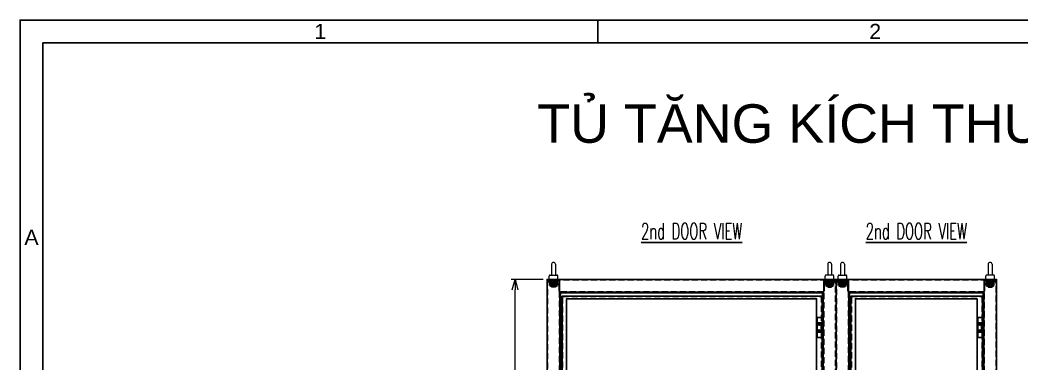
# Model space of a CAD drawing. Header units: millimetres. Extents: x 173893 to 258446, y -176540 to -123824.
# Drawn here: x 183865 to 186986, y -161790 to -160719 of the extents above; entities that cross this region are included whole.
import ezdxf
from ezdxf.enums import TextEntityAlignment as Align

# ---------------------------------------------------------------- set-up
doc = ezdxf.new("R2010")
doc.units = ezdxf.units.MM
doc.header["$LTSCALE"] = 3
for name, pattern in [('ACAD_ISO04W100', [30, 24, -3, 0, -3]), ('CACHE2', [4.7625, 3.175, -1.5875]), ('HIDDEN', [9.525, 6.35, -3.175])]:
    doc.linetypes.add(name, pattern=pattern)
for name, color, linetype in [('@.DM. NÉT CHÍNH', 7, 'Continuous'), ('@.TEXT', 7, 'Continuous'), ('@.VISIBLE', 7, 'Continuous'), ('centerline', 6, 'ACAD_ISO04W100'), ('dim', 7, 'Continuous'), ('equipments', 2, 'Continuous')]:
    doc.layers.add(name, color=color, linetype=linetype)
doc.layers.add('FORT', color=2, linetype='Continuous', lineweight=35)
doc.layers.add('POINTILLE', color=8, linetype='CACHE2', lineweight=25)
doc.styles.add('Ann_w01', font='romans.shx', dxfattribs={"width": 0.6, "bigfont": 'chineset.shx'})
doc.styles.add('Arial', font='arial.ttf')
doc.dimstyles.new('Dim 01_SC25', dxfattribs={"dimscale": 25, "dimtxt": 2, "dimasz": 1.3, "dimexe": 0.5, "dimexo": 0.5, "dimgap": 0.5, "dimtad": 1, "dimdec": 1, "dimzin": 12, "dimdsep": 46, "dimtxsty": 'Ann_w01', "dimblk": 'OPEN30', "dimcen": 1.5, "dimclrd": 6, "dimclre": 6, "dimclrt": 3, "dimadec": 1, "dimazin": 3, "dimtm": 1e-09, "dimtfac": 1, "dimtdec": 1, "dimtix": 1, "dimtmove": 0, "dimatfit": 3, "dimldrblk": 'OPEN30', "dimfxl": 1, "dimtolj": 1, "dimlwd": 0, "dimlwe": 0, "dimarcsym": 0})

# ---------------------------------------------------------------- blocks, each defined once
blk = doc.blocks.new('KHUNG BAN VE (Made by Tung)')
at = {"layer": '@.VISIBLE', "color": 8}
blk.add_line((75.75, 207), (75.75, 210), dxfattribs=at)
for points in [[(0, 0), (297, 0), (297, 210), (0, 210)], [(3, 3), (294, 3), (294, 207), (3, 207)]]:
    blk.add_lwpolyline(points, close=True, dxfattribs=at)
at = {"layer": '@.TEXT', "color": 1, "style": 'Arial'}
for s, p in [('1', (39.375, 208.5)), ('2', (112.125, 208.5)), ('A', (1.5, 181.5))]:
    blk.add_text(s, height=2, dxfattribs=at).set_placement(p, align=Align.MIDDLE_CENTER)
for tag, height, p in [('DESIGNER_NAME', 2, (38, 15.5)), ('PROJECT_CODE', 2, (258.5, 15.5)), ('SCALE', 2, (289, 15.5)), ('APPROVED_NAME', 2, (38, 10.5)), ('CUSTOMER_NAME', 2, (258.5, 10.5)), ('PAGE', 2, (289, 10.5)), ('DRAWING_NAME', 4, (173, 8)), ('TOTAL', 2, (289, 5.5))]:
    blk.add_attdef(tag, text='', height=height, dxfattribs=at).set_placement(p, align=Align.MIDDLE_CENTER)
blk = doc.blocks.new('_Open30')
at = {"color": 0, "linetype": 'ByBlock', "lineweight": -2}
for p, q in [((-1, 0.268), (0, 0)), ((0, 0), (-1, -0.268)), ((0, 0), (-1, 0))]:
    blk.add_line(p, q, dxfattribs=at)
blk = doc.blocks.new('*D43')
at = {"layer": 'Defpoints', "color": 0, "transparency": 16777216}
for p in [(185406.7, -161526.8), (185506.7, -161526.8), (185506.7, -163726.8)]:
    blk.add_point(p, dxfattribs=at)
at = {"layer": 'dim', "color": 6, "lineweight": 0, "transparency": 16777216}
for p, q in [((185494.2, -161526.8), (185394.2, -161526.8)), ((185406.7, -163694.3), (185406.7, -161559.3)), ((185494.2, -163726.8), (185394.2, -163726.8))]:
    blk.add_line(p, q, dxfattribs=at)
at = {"layer": 'dim', "color": 6, "lineweight": 0, "transparency": 16777216, "xscale": 32.5, "yscale": 32.5, "zscale": 32.5}
for p, rotation in [((185406.7, -161526.8), 90), ((185406.7, -163726.8), 270)]:
    blk.add_blockref('_Open30', p, dxfattribs=dict(at, rotation=rotation))
at = {"layer": 'dim', "color": 3, "transparency": 16777216, "insert": (185369.2, -162626.8), "char_height": 50, "attachment_point": 5, "rotation": 90, "style": 'Ann_w01'}
blk.add_mtext('\\A1;2200', dxfattribs=at)
blk = doc.blocks.new('HM12_COTE')
at = {"layer": 'FORT'}
for p, q in [((-11, 9.2), (-9.5, 10)), ((-11, 0.8), (-11, 9.2)), ((-9.5, 0), (-11, 0.8)), ((9.5, 10), (-9.5, 10)), ((-9.5, 0), (9.5, 0)), ((-5.5, 0.8), (-5.5, 9.2)), ((5.5, 0.8), (5.5, 9.2)), ((11, 9.2), (9.5, 10)), ((9.5, 0), (11, 0.8)), ((11, 0.8), (11, 9.2))]:
    blk.add_line(p, q, dxfattribs=at)
for centre, radius, start, end in [((-8.2, 5.1), 4.86, 55.6159, 124.3841), ((-8.2, 4.9), 4.86, 235.6159, 304.3841), ((0, -8.2), 18.2, 72.4121, 107.5879), ((0, 18.2), 18.2, 252.4121, 287.5879), ((8.2, 5.1), 4.86, 55.6159, 124.3841), ((8.2, 4.9), 4.86, 235.6159, 304.3841)]:
    blk.add_arc(centre, radius, start, end, dxfattribs=at)
blk = doc.blocks.new('CALE_M12_IPN')
at = {"layer": 'FORT'}
for p, q in [((-13.5, 3.61), (13.5, 3.61)), ((-13.5, -1.89), (-13.5, 3.61)), ((13.5, 1.89), (-13.5, -1.89)), ((13.5, 3.61), (13.5, 1.89))]:
    blk.add_line(p, q, dxfattribs=at)
at = {"layer": 'POINTILLE'}
for p, q in [((-7, 3.61), (-7, -0.98)), ((7, 3.61), (7, 0.98))]:
    blk.add_line(p, q, dxfattribs=at)
blk = doc.blocks.new('RONDELLE_M12')
at = {"layer": 'FORT'}
blk.add_lwpolyline([(-13.5, 2.5), (-13.5, 0), (13.5, 0), (13.5, 2.5)], close=True, dxfattribs=at)
at = {"layer": 'POINTILLE'}
for p, q in [((-7, 0), (-7, 2.5)), ((7, 0), (7, 2.5))]:
    blk.add_line(p, q, dxfattribs=at)

msp = doc.modelspace()

# ---------------------------------------------------------------- linework, layer by layer
at = {"color": 6, "linetype": 'Continuous'}
for p, q in [((186357.72, -161666.78), (186350.72, -161666.78)), ((186354.22, -161663.28), (186354.22, -161670.28)), ((186354.22, -161683.28), (186354.22, -161690.28)), ((186857.72, -161666.78), (186850.72, -161666.78)), ((186854.22, -161663.28), (186854.22, -161670.28)), ((186854.22, -161683.28), (186854.22, -161690.28)), ((186357.72, -161686.78), (186350.72, -161686.78)), ((186857.72, -161686.78), (186850.72, -161686.78))]:
    msp.add_line(p, q, dxfattribs=at)
for points in [[(185506.72, -163626.78), (186406.72, -163626.78), (186406.72, -161526.78), (185506.72, -161526.78)], [(186406.72, -163626.78), (186906.72, -163626.78), (186906.72, -161526.78), (186406.72, -161526.78)], [(185546.72, -163586.78), (186366.72, -163586.78), (186366.72, -161566.78), (185546.72, -161566.78)], [(186446.72, -163586.78), (186866.72, -163586.78), (186866.72, -161566.78), (186446.72, -161566.78)]]:
    msp.add_lwpolyline(points, close=True)
at = {"linetype": 'HIDDEN'}
for points in [[(185508.22, -163625.28), (186405.22, -163625.28), (186405.22, -161528.28), (185508.22, -161528.28)], [(186408.22, -163625.28), (186905.22, -163625.28), (186905.22, -161528.28), (186408.22, -161528.28)], [(185545.22, -163588.28), (186368.22, -163588.28), (186368.22, -161565.28), (185545.22, -161565.28)], [(186445.22, -163588.28), (186868.22, -163588.28), (186868.22, -161565.28), (186445.22, -161565.28)]]:
    msp.add_lwpolyline(points, close=True, dxfattribs=at)
at = {"color": 1}
for points in [[(185545.22, -161563.28), (185545.22, -161528.28), (185508.22, -161528.28), (185508.22, -161529.78), (185543.72, -161529.78), (185543.72, -161563.28)], [(186368.22, -161563.28), (186368.22, -161528.28), (186405.22, -161528.28), (186405.22, -161529.78), (186369.72, -161529.78), (186369.72, -161563.28)], [(186445.22, -161563.28), (186445.22, -161528.28), (186408.22, -161528.28), (186408.22, -161529.78), (186443.72, -161529.78), (186443.72, -161563.28)], [(186868.22, -161563.28), (186868.22, -161528.28), (186905.22, -161528.28), (186905.22, -161529.78), (186869.72, -161529.78), (186869.72, -161563.28)]]:
    msp.add_lwpolyline(points, close=True, dxfattribs=at)
at = {"color": 6}
for points in [[(185547.22, -163586.28), (186366.22, -163586.28), (186366.22, -161567.28), (185547.22, -161567.28)], [(185548.72, -163584.78), (186364.72, -163584.78), (186364.72, -161568.78), (185548.72, -161568.78)], [(185567.22, -163566.28), (186346.22, -163566.28), (186346.22, -161587.28), (185567.22, -161587.28)], [(186447.22, -163586.28), (186866.22, -163586.28), (186866.22, -161567.28), (186447.22, -161567.28)], [(186448.72, -163584.78), (186864.72, -163584.78), (186864.72, -161568.78), (186448.72, -161568.78)], [(186467.22, -163566.28), (186846.22, -163566.28), (186846.22, -161587.28), (186467.22, -161587.28)]]:
    msp.add_lwpolyline(points, close=True, dxfattribs=at)
at = {"color": 4}
for points in [[(185553.22, -161578.78), (186363.22, -161578.78), (186363.22, -163574.78), (185553.22, -163574.78)], [(186453.22, -161578.78), (186863.22, -161578.78), (186863.22, -163574.78), (186453.22, -163574.78)]]:
    msp.add_lwpolyline(points, close=True, dxfattribs=at)
at = {"color": 4, "linetype": 'HIDDEN'}
for points in [[(185554.72, -161580.28), (186361.72, -161580.28), (186361.72, -163573.28), (185554.72, -163573.28)], [(186454.72, -161580.28), (186861.72, -161580.28), (186861.72, -163573.28), (186454.72, -163573.28)]]:
    msp.add_lwpolyline(points, close=True, dxfattribs=at)
at = {"layer": 'centerline'}
for p, q in [((185526.72, -161528.78), (185526.72, -161524.78)), ((186386.72, -161528.78), (186386.72, -161524.78)), ((186426.72, -161528.78), (186426.72, -161524.78)), ((186886.72, -161528.78), (186886.72, -161524.78)), ((186363.72, -161652.53), (186365.72, -161652.53)), ((186863.72, -161652.53), (186865.72, -161652.53)), ((186363.72, -161701.03), (186365.72, -161701.03)), ((186863.72, -161701.03), (186865.72, -161701.03))]:
    msp.add_line(p, q, dxfattribs=at)
at = {"layer": 'equipments', "lineweight": 0}
for p, q in [((185520.72, -161479.78), (185520.72, -161513.28)), ((185532.72, -161479.78), (185532.72, -161513.28)), ((186380.72, -161479.78), (186380.72, -161513.28)), ((186392.72, -161479.78), (186392.72, -161513.28)), ((186420.72, -161479.78), (186420.72, -161513.28)), ((186432.72, -161479.78), (186432.72, -161513.28)), ((186880.72, -161479.78), (186880.72, -161513.28)), ((186892.72, -161479.78), (186892.72, -161513.28)), ((185513.22, -161526.78), (185513.22, -161516.45)), ((185540.22, -161526.78), (185513.22, -161526.78)), ((185516.39, -161513.28), (185537.05, -161513.28)), ((185520.72, -161526.78), (185520.72, -161550.78)), ((185532.72, -161526.78), (185520.72, -161526.78)), ((185532.72, -161526.78), (185532.72, -161550.78)), ((185540.22, -161526.78), (185540.22, -161516.45)), ((186373.22, -161526.78), (186373.22, -161516.45)), ((186373.22, -161526.78), (186400.22, -161526.78)), ((186397.05, -161513.28), (186376.39, -161513.28)), ((186380.72, -161526.78), (186380.72, -161550.78)), ((186380.72, -161526.78), (186392.72, -161526.78)), ((186392.72, -161526.78), (186392.72, -161550.78)), ((186400.22, -161526.78), (186400.22, -161516.45)), ((186413.22, -161526.78), (186413.22, -161516.45)), ((186440.22, -161526.78), (186413.22, -161526.78)), ((186416.39, -161513.28), (186437.05, -161513.28)), ((186420.72, -161526.78), (186420.72, -161550.78)), ((186432.72, -161526.78), (186420.72, -161526.78)), ((186432.72, -161526.78), (186432.72, -161550.78)), ((186440.22, -161526.78), (186440.22, -161516.45)), ((186873.22, -161526.78), (186873.22, -161516.45)), ((186873.22, -161526.78), (186900.22, -161526.78)), ((186897.05, -161513.28), (186876.39, -161513.28)), ((186880.72, -161526.78), (186880.72, -161550.78)), ((186880.72, -161526.78), (186892.72, -161526.78)), ((186892.72, -161526.78), (186892.72, -161550.78)), ((186900.22, -161526.78), (186900.22, -161516.45)), ((185532.72, -161550.78), (185520.72, -161550.78)), ((186380.72, -161550.78), (186392.72, -161550.78)), ((186432.72, -161550.78), (186420.72, -161550.78)), ((186880.72, -161550.78), (186892.72, -161550.78))]:
    msp.add_line(p, q, dxfattribs=at)
at = {"layer": 'equipments', "color": 8, "lineweight": 0}
for p, q in [((185532.72, -161527.78), (185520.72, -161529.78)), ((186380.72, -161527.78), (186392.72, -161529.78)), ((186432.72, -161527.78), (186420.72, -161529.78)), ((186880.72, -161527.78), (186892.72, -161529.78)), ((185532.72, -161529.78), (185520.72, -161531.78)), ((185532.72, -161531.78), (185520.72, -161533.78)), ((185532.72, -161533.78), (185520.72, -161535.78)), ((185532.72, -161535.78), (185520.72, -161537.78)), ((185532.72, -161537.78), (185520.72, -161539.78)), ((185532.72, -161539.78), (185520.72, -161541.78)), ((185532.72, -161541.78), (185520.72, -161543.78)), ((185532.72, -161543.78), (185520.72, -161545.78)), ((185532.72, -161545.78), (185520.72, -161547.78)), ((185532.72, -161547.78), (185520.72, -161549.78)), ((186380.72, -161529.78), (186392.72, -161531.78)), ((186380.72, -161531.78), (186392.72, -161533.78)), ((186380.72, -161533.78), (186392.72, -161535.78)), ((186380.72, -161535.78), (186392.72, -161537.78)), ((186380.72, -161537.78), (186392.72, -161539.78)), ((186380.72, -161539.78), (186392.72, -161541.78)), ((186380.72, -161541.78), (186392.72, -161543.78)), ((186380.72, -161543.78), (186392.72, -161545.78)), ((186380.72, -161545.78), (186392.72, -161547.78)), ((186380.72, -161547.78), (186392.72, -161549.78)), ((186432.72, -161529.78), (186420.72, -161531.78)), ((186432.72, -161531.78), (186420.72, -161533.78)), ((186432.72, -161533.78), (186420.72, -161535.78)), ((186432.72, -161535.78), (186420.72, -161537.78)), ((186432.72, -161537.78), (186420.72, -161539.78)), ((186432.72, -161539.78), (186420.72, -161541.78)), ((186432.72, -161541.78), (186420.72, -161543.78)), ((186432.72, -161543.78), (186420.72, -161545.78)), ((186432.72, -161545.78), (186420.72, -161547.78)), ((186432.72, -161547.78), (186420.72, -161549.78)), ((186880.72, -161529.78), (186892.72, -161531.78)), ((186880.72, -161531.78), (186892.72, -161533.78)), ((186880.72, -161533.78), (186892.72, -161535.78)), ((186880.72, -161535.78), (186892.72, -161537.78)), ((186880.72, -161537.78), (186892.72, -161539.78)), ((186880.72, -161539.78), (186892.72, -161541.78)), ((186880.72, -161541.78), (186892.72, -161543.78)), ((186880.72, -161543.78), (186892.72, -161545.78)), ((186880.72, -161545.78), (186892.72, -161547.78)), ((186880.72, -161547.78), (186892.72, -161549.78))]:
    msp.add_line(p, q, dxfattribs=at)
at = {"layer": 'equipments'}
for points in [[(186348.22, -161645.28), (186348.22, -161708.28), (186364.72, -161708.28), (186364.72, -161645.28)], [(186848.22, -161645.28), (186848.22, -161708.28), (186864.72, -161708.28), (186864.72, -161645.28)]]:
    msp.add_lwpolyline(points, close=True, dxfattribs=at)
for points in [[(186348.22, -161691.78), (186360.22, -161691.78), (186360.22, -161661.78), (186348.22, -161661.78)], [(186848.22, -161691.78), (186860.22, -161691.78), (186860.22, -161661.78), (186848.22, -161661.78)]]:
    msp.add_lwpolyline(points, dxfattribs=at)
for centre in [(186354.22, -161666.78), (186354.22, -161686.78), (186854.22, -161666.78), (186854.22, -161686.78)]:
    msp.add_circle(centre, 2.5, dxfattribs=at)
at = {"layer": 'equipments', "lineweight": 0}
for centre, radius, start, end in [((185526.72, -161479.78), 6, 0, 180), ((186386.72, -161479.78), 6, 0, 180), ((186426.72, -161479.78), 6, 0, 180), ((186886.72, -161479.78), 6, 0, 180), ((185516.39, -161516.45), 3.17, 90, 180), ((185537.05, -161516.45), 3.17, 0, 90), ((186376.39, -161516.45), 3.17, 90, 180), ((186397.05, -161516.45), 3.17, 0, 90), ((186416.39, -161516.45), 3.17, 90, 180), ((186437.05, -161516.45), 3.17, 0, 90), ((186876.39, -161516.45), 3.17, 90, 180), ((186897.05, -161516.45), 3.17, 0, 90)]:
    msp.add_arc(centre, radius, start, end, dxfattribs=at)
at = {"layer": 'equipments', "color": 8}
for centre in [(186354.22, -161666.78), (186354.22, -161686.78), (186854.22, -161666.78), (186854.22, -161686.78)]:
    msp.add_arc(centre, 3, 90, 0, dxfattribs=at)

# ---------------------------------------------------------------- block references
for name, p in [('RONDELLE_M12', (185526.72, -161531.28)), ('CALE_M12_IPN', (185526.72, -161534.89)), ('HM12_COTE', (185526.72, -161546.78)), ('RONDELLE_M12', (186426.72, -161531.28)), ('CALE_M12_IPN', (186426.72, -161534.89)), ('HM12_COTE', (186426.72, -161546.78))]:
    msp.add_blockref(name, p)
at = {"xscale": -1}
for name, p in [('RONDELLE_M12', (186386.72, -161531.28)), ('CALE_M12_IPN', (186386.72, -161534.89)), ('HM12_COTE', (186386.72, -161546.78)), ('RONDELLE_M12', (186886.72, -161531.28)), ('CALE_M12_IPN', (186886.72, -161534.89)), ('HM12_COTE', (186886.72, -161546.78))]:
    msp.add_blockref(name, p, dxfattribs=at)
at = {"layer": '@.VISIBLE', "xscale": 23.76, "yscale": 23.76, "zscale": 23.76}
msp.add_blockref('KHUNG BAN VE (Made by Tung)', (183864.63, -165708.16), dxfattribs=at)

# ---------------------------------------------------------------- texts
at = {"layer": '@.DM. NÉT CHÍNH', "linetype": 'Continuous', "style": 'Arial'}
msp.add_text('TỦ TĂNG KÍCH THƯỚC H2200xW1400xD550', height=120, dxfattribs=at).set_placement((187226.29, -161041.2), align=Align.MIDDLE_CENTER)
at = {"layer": 'dim', "color": 2, "char_height": 50, "attachment_point": 5, "style": 'Ann_w01'}
for insert in [(185956.72, -161376.78), (186656.72, -161376.78)]:
    msp.add_mtext('\\A1;{\\L2nd DOOR VIEW}', dxfattribs=dict(at, insert=insert))

# ---------------------------------------------------------------- dimensions: what is measured, and where the dimension line sits
at = {"layer": 'dim'}
dim = msp.add_linear_dim(base=(185406.72, -161526.78), p1=(185506.72, -163726.78), p2=(185506.72, -161526.78), angle=90, dimstyle='Dim 01_SC25', dxfattribs=at)
dim.commit()
dim.dimension.update_dxf_attribs({"geometry": '*D43', "text_midpoint": (185369.22, -162626.78)})

doc.saveas('drawing.dxf')
